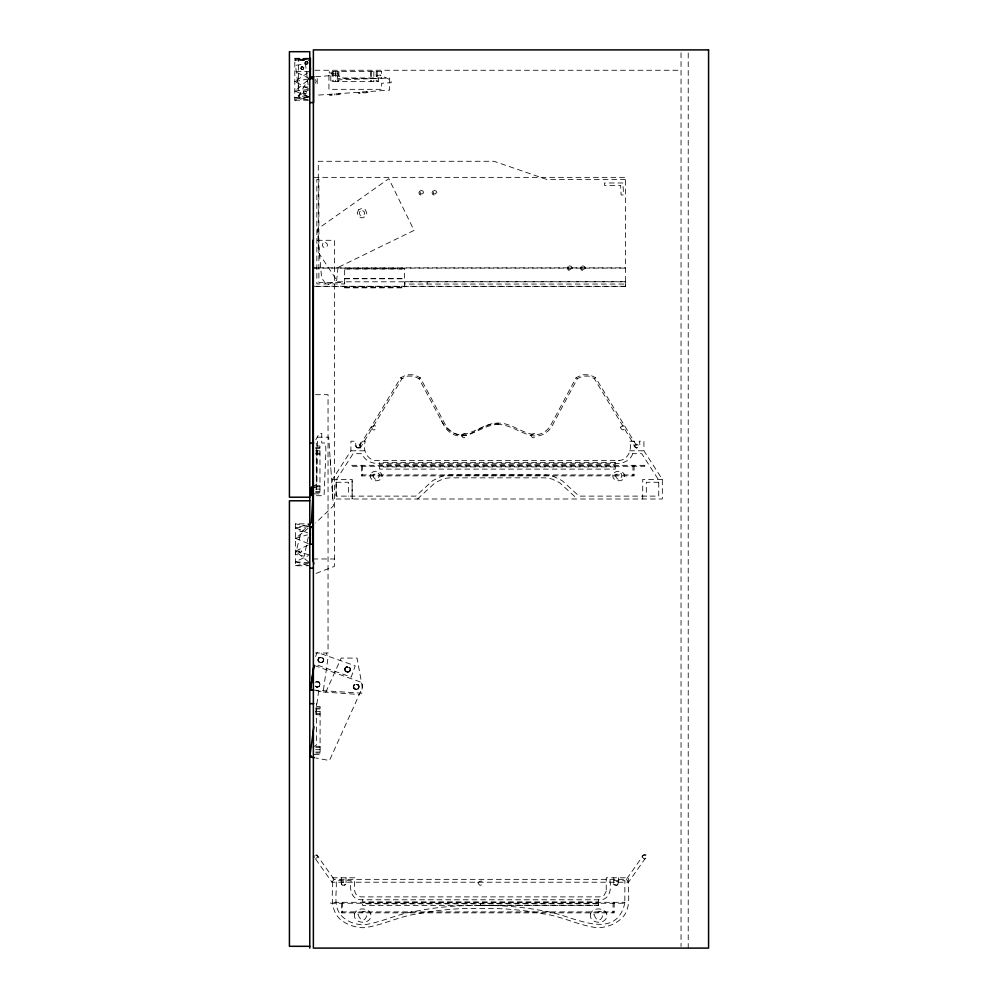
<?xml version="1.0" encoding="UTF-8"?>
<svg xmlns="http://www.w3.org/2000/svg" width="998" height="998" viewBox="0 0 998 998"><rect width="100%" height="100%" fill="white"/><g stroke="black" fill="none" stroke-linecap="round" stroke-linejoin="round"><path stroke-width="0.75" stroke-dasharray="4.99 3.74" d="M316.553 489.843L317.576 437.174L328.704 437.186L333.382 505.899L315.655 522.964M318.2 660.726L318.237 659.067C319.348 655.786 324.525 657.632 323.315 660.863L321.942 662.398L319.884 662.51L318.2 660.726L320.707 662.66L322.304 662.185L319.884 662.51L318.35 661.125L318.237 659.067L319.622 657.532L321.68 657.42L323.215 658.805L323.315 660.863L321.942 662.398M344.984 670.232L345.021 668.56C346.131 665.292 351.308 667.126 350.098 670.357L348.726 671.891L346.668 672.003L344.984 670.232L347.491 672.153L349.088 671.679L346.668 672.003L345.133 670.619L345.021 668.56L346.406 667.026L348.464 666.926L349.999 668.298L350.098 670.357L348.726 671.891M357.097 447.665L355.799 446.505L355.712 441.203L350.922 441.203L350.922 450.797L332.521 479.377L332.521 499L662.323 499L662.323 479.377L643.922 450.797L643.922 441.203L639.132 441.203C642.837 449.873 630.649 449.873 634.341 441.203L629.551 441.203C632.844 451.296 626.407 462.461 615.242 460.39M315.705 712.884L318.562 691.664L359.305 694.496M300.872 68.276L302.594 66.567L303.829 67.814L303.417 69.099L302.12 69.523L300.872 68.276L302.594 66.567M303.829 67.814L303.03 69.373M304.951 63.074L306.66 61.352L308.045 62.837L307.571 63.972L305.288 63.972L304.814 62.837L306.423 61.215L307.571 61.689L307.484 63.897L306.186 64.309L304.951 63.074L306.66 61.352M307.908 62.6L307.11 64.171M341.94 884.902C338.609 879.463 350.373 882.382 344.26 885.401M634.341 446.006L636.736 444.085L639.132 446.006M617.862 884.839C606.36 886.424 621.929 876.132 617.363 885.201M624.885 902.616C615.841 944.233 569.322 913.644 544.072 911.037A293.449 293.449 0 0 0 517.026 907.032L507.895 906.246A297.803 297.803 0 0 0 480.5 905.598A297.803 297.803 0 0 0 453.104 906.246L443.973 907.032A293.449 293.449 0 0 0 416.927 911.024C398.576 913.345 381.822 922.451 363.659 924.834C354.627 924.672 345.445 921.129 339.831 913.819C333.245 904.051 337.212 891.601 336.114 880.66L351.159 880.66C349.35 888.307 351.034 899.822 360.989 899.772L600.023 899.772C609.965 899.822 611.649 888.307 609.84 880.66L624.885 880.66L624.848 903.265L330.75 903.265L330.75 902.304L624.848 902.304M498.414 423.177L498.202 424.474C479.377 424.312 461.488 448.476 444.946 427.294L418.985 378.666L413.621 376.109L407.371 376.109L402.007 378.666L360.203 448.139L358.507 447.815L400.759 377.706L406.91 374.774L414.083 374.774L420.245 377.706L446.343 426.545C462.062 446.967 480.188 421.954 498.426 423.152C516.44 422.341 534.466 446.805 550.023 426.545L576.12 377.706L582.271 374.774L589.456 374.774L595.606 377.706L637.859 447.815L636.163 448.139L594.359 378.666L588.995 376.109L582.745 376.109L577.38 378.666L551.42 427.294C534.891 448.464 517.014 424.35 498.202 424.474L497.952 423.177M308.257 537.111L304.228 556.235L295.42 554.377L300.909 532.658L307.871 525.958M315.63 656.547L317.139 652.318L355.213 665.816L351.209 677.106L316.067 664.643M354.128 685.115L353.504 686.661L355.201 689.344L356.86 689.443L358.893 687.011C360.041 682.507 351.658 685.651 355.538 684.229L358.482 685.401M302.357 69.66L301.209 69.186L301.209 66.903L303.492 66.903L303.417 69.099L302.12 69.523L303.492 69.186M307.484 63.897L306.186 64.309L307.92 62.837M315.455 83.196L316.204 81.374L315.455 79.553M325.797 692.163L341.204 658.081L357.059 658.081L362.424 687.597L329.465 760.526L315.842 757.993M319.086 686.362L319.996 684.503L319.585 682.894L316.64 681.721L315.53 682.308L317.476 681.646L319.323 682.557L319.996 684.503L319.086 686.362L317.127 687.023L315.281 686.113L317.127 687.023L319.372 686.05L317.127 687.023M357.983 688.857L358.893 687.011L358.22 685.052L356.373 684.141L354.415 684.815L353.504 686.661L354.178 688.62L356.024 689.531L358.27 688.558L356.024 689.531M315.73 439.844L319.248 433.431L321.755 433.431L321.755 443.012L325.523 443.012L325.934 450.959L324.063 495.707L315.056 495.707M309.555 77.17L298.402 96.494L307.683 95.845M331.947 882.22L334.043 879.35L626.407 879.35L643.685 854.787L646.816 856.197L628.503 882.22L331.947 882.22L313.634 856.197M359.804 447.354L360.503 441.203L365.293 441.203C362.012 451.296 368.449 462.461 379.614 460.39L619.371 460.39M345.707 884.44L343.013 885.326M417.463 499L435.29 482.645L442.725 479.077A29.553 29.553 0 0 1 451.246 477.842L543.611 477.842A29.553 29.553 0 0 1 552.131 479.077L559.566 482.645L577.393 499M308.419 96.719L294.809 91.043L308.632 79.591M308.345 543.623L295.408 538.334L308.07 528.366M594.359 378.666L595.606 377.706M418.985 378.666L420.245 377.706M308.419 88.66L294.809 81.574L308.419 72.392M312.536 486.65L316.304 484.467L316.304 443.062M312.661 747.215L316.428 745.032L316.428 703.64M308.282 99.962L294.809 97.767L308.532 90.07M308.582 561.899L295.408 551.283L308.469 544.858M308.345 565.367L295.408 561.762L308.469 555.562M315.605 855.311L316.765 854.787L334.043 879.35M305.363 61.776L307.484 61.776M301.296 66.991L302.357 66.542M315.181 682.22L317.302 681.347L319.422 682.22L320.296 684.341L319.422 686.449L317.302 687.335L315.181 686.449M316.079 573.413L334.442 566.353L334.455 240.293L312.898 240.293M358.731 447.853C364.844 445.732 354.515 441.453 356.224 446.967M359.492 447.665L358.107 447.915M319.248 657.744L322.416 657.832L323.364 659.204M346.044 667.238L349.2 667.325L350.148 668.697M295.408 538.334L307.384 534.853M307.658 532.87L295.408 527.855L310.378 523.85L295.408 523.85L295.408 565.766L308.345 565.766M295.408 565.766L308.345 563.146M294.809 81.574L308.282 78.929M294.809 58.533L310.378 58.283L294.809 58.283L294.809 100.199L308.282 97.579M307.546 58.682L294.809 60.479L309.654 60.479M309.654 96.706L299.674 97.991L295.483 65.307L305.463 64.022L308.132 84.818M294.809 91.043L308.282 89.533M315.767 858.554L318.162 856.633L315.767 854.725M616.789 885.326L614.469 884.839M295.408 527.855L310.378 526.557L295.408 523.85M315.642 76.721L336.962 75.187L336.962 79.89L389.657 78.044L389.657 90.094L315.418 95.297M330.188 458.968L330.849 468.648M332.035 486.163L332.671 495.495M307.546 58.458L294.809 59.269L308.17 60.354M294.809 97.767L308.282 97.342M480.5 903.876L480.5 905.598L492.338 905.598M314.931 70.259L681.035 70.259M309.654 71.569L294.809 71.569L308.419 77.994M294.809 100.199L308.282 100.199M314.033 177.357L625.409 177.357L625.409 286.389L314.033 286.389M625.472 179.628L547.266 179.628L493.973 161.277L318.287 161.277L318.287 252.319L337.811 281.81L625.472 281.81M314.033 267.876L316.853 267.876M318.886 267.876L625.409 267.876M314.033 268.088L625.409 268.088M344.672 268.973L404.552 268.973M344.672 278.479L404.552 278.479M344.672 278.791L404.552 278.791M625.247 281.71L404.939 281.71L404.939 284.056L625.247 284.056L625.409 286.389L625.247 281.71L625.247 284.056M314.033 286.264L625.409 286.264M344.672 287.212L404.552 287.212M315.468 394.697L328.043 394.697L328.043 653.016L315.468 653.016M316.304 446.019L319.959 446.019L319.959 493.86L312.723 493.86M315.593 447.441L319.959 447.441M315.593 448.426L319.959 448.426M315.593 450.797L319.959 450.797M350.922 450.797L365.293 450.797M629.551 450.797L643.922 450.797M315.593 453.167L319.959 453.167M315.593 454.152L319.959 454.152M361.351 474.923L634.067 474.923M332.521 479.377L352.144 479.377L352.144 499L352.119 479.377M662.323 479.377L642.724 479.377L642.724 499M336.114 482.259L348.551 482.259L348.527 496.118M658.73 482.259L646.317 482.259L646.317 496.118M315.593 485.764L319.959 485.764M315.593 486.75L319.959 486.75M313.247 487.323L316.84 487.323L316.84 447.378M315.593 489.12L319.959 489.12M315.593 491.49L319.959 491.49M315.593 492.476L319.959 492.476M312.898 558.967L334.455 558.967M316.428 706.596L320.084 706.596L320.084 754.426L312.848 754.426M315.717 708.006L320.084 708.006M315.717 708.992L320.084 708.992M315.717 711.362L320.084 711.362M315.717 713.732L320.084 713.732M315.717 714.718L320.084 714.718M315.717 746.329L320.084 746.329M315.717 747.315L320.084 747.315M315.717 749.685L320.084 749.685M315.717 752.055L320.084 752.055M315.717 753.041L320.084 753.041M598.588 903.876L362.661 903.876L362.661 905.535L598.588 905.535L598.588 903.415M480.5 905.598L598.588 905.598M341.441 911.898L614.157 911.898M310.016 59.256L298.564 59.219L298.477 87.013L308.569 87.038M316.64 681.721L319.585 682.894M316.304 686.836L317.975 686.948M356.86 689.443L353.916 688.283M313.572 690.092L361.787 693.198L362.461 682.719L313.983 665.379M295.408 561.762L309.779 562.86M357.484 447.853L358.294 447.915M316.117 690.653L323.177 691.664L327.905 658.53L326.421 653.016M319.884 662.51L320.707 662.66M346.668 672.003L347.491 672.153M295.408 551.283L309.779 554.938M357.683 447.853L356.411 447.354M305.363 63.897L306.423 64.334M302.357 69.536L300.86 68.039M342.439 885.201L341.328 883.979M576.12 377.706L577.38 378.666M400.759 377.706L402.007 378.666M626.407 879.35L628.503 882.22M441.378 420.595C446.343 430.812 457.271 437.573 468.711 434.666C478.229 430.275 486.962 423.277 498.052 423.801L498.052 423.152M367.788 91.629L367.85 92.589L358.294 93.251L358.232 92.303M366.391 91.729L366.453 92.689M363.01 91.966L363.072 92.926M359.629 92.203L359.704 93.163M339.931 93.587L339.994 94.536L329.502 95.272L329.44 94.323M338.397 93.687L338.459 94.648M334.679 93.949L334.754 94.91M330.974 94.211L331.049 95.172M688.221 53.019L688.221 948.1M681.035 52.807L681.035 946.541M634.067 465.33L634.067 475.884L361.351 475.884L361.351 465.33M632.994 465.33L632.994 475.884M618.56 877.791L618.56 883.542M614.157 902.304L614.157 912.846L341.441 912.846L341.441 902.304M613.77 877.791L613.77 883.542M613.084 902.304L613.084 912.846M598.588 899.772L598.588 901.955L362.661 901.955L362.661 899.772M427.132 281.71L427.132 284.056M378.629 77.981L378.629 81.636L330.787 81.636L330.787 72.954M377.207 71.457L377.207 81.636M376.221 71.457L376.221 81.636M373.851 71.457L373.851 81.636M371.481 71.457L371.481 81.636M370.495 71.457L370.495 81.636M362.424 465.33L362.424 475.884M346.032 877.791L346.032 883.542M342.514 902.304L342.514 912.846M341.241 877.791L341.241 883.542M338.883 71.457L338.883 81.636M337.898 71.457L337.898 81.636M336.139 482.259L336.139 496.118M335.528 71.457L335.528 81.636M333.157 71.457L333.157 81.636M332.172 71.457L332.172 81.636M317.227 78.667L317.227 87.063M301.621 550.933L300.186 552.892L298.639 551.395L300.198 549.836L301.621 550.933M338.01 267.476L336.663 280.376L326.645 285.266L321.581 277.756L317.389 229.178L388.808 178.667L414.045 230.401L338.01 267.476M371.555 427.281C374.949 435.764 379.415 421.256 371.555 427.281M370.358 474.786C368.861 481.31 379.951 483.057 381.922 477.269C383.419 470.744 372.341 468.998 370.358 474.786M372.691 475.285C377.743 487.947 384.405 466.291 372.691 475.285M354.564 913.844C352.469 922.975 367.988 925.42 370.757 917.324C372.84 908.192 357.334 905.747 354.564 913.844M358.057 914.605C364.794 931.458 373.664 902.616 358.057 914.605M461.388 435.091C464.781 443.574 469.247 429.065 461.388 435.091M530.849 435.091C534.242 443.574 538.708 429.065 530.849 435.091M477.955 882.581C481.348 891.064 485.814 876.556 477.955 882.581M620.444 427.244C623.725 435.477 628.066 421.393 620.444 427.244M612.922 474.786C611.437 481.31 622.515 483.057 624.499 477.269C625.983 470.744 614.905 468.998 612.922 474.786M615.255 475.285C620.307 487.947 626.969 466.291 615.255 475.285M590.492 913.844C588.396 922.975 603.915 925.42 606.684 917.324C608.768 908.192 593.261 905.747 590.492 913.844M593.985 914.605C600.721 931.458 609.591 902.616 593.985 914.605M606.248 891.214L604.139 895.281L599.786 896.89L361.214 896.89C351.62 896.316 355.039 883.879 354.752 877.791L332.521 877.791C333.369 892 328.292 910.351 341.64 920.443C348.003 925.208 355.762 927.541 363.659 927.741C382.172 925.608 399.138 916.152 417.775 913.831A289.071 289.071 0 0 1 444.422 909.889L453.416 909.116A294.148 294.148 0 0 1 480.5 908.479A294.148 294.148 0 0 1 507.583 909.116L516.577 909.877A289.071 289.071 0 0 1 543.224 913.819C561.862 916.152 578.828 925.608 597.34 927.741C607.557 927.541 617.949 923.537 624.311 915.278C631.771 904.238 627.206 890.141 628.478 877.791L606.248 877.791L606.248 891.214M642.138 856.147C645.531 864.63 649.997 850.109 642.138 856.147M632.707 453.678C630.499 460.876 622.053 464.207 615.055 463.272L379.801 463.272C372.79 464.207 364.357 460.876 362.149 453.678L353.117 453.678L336.114 480.125L336.114 496.118L415.829 496.118L432.783 480.587L441.453 476.383A33.832 33.832 0 0 1 451.196 474.961L543.661 474.961A33.832 33.832 0 0 1 553.403 476.383L562.074 480.587L579.027 496.118L658.73 496.118L658.73 480.125L641.726 453.678L632.707 453.678M306.536 92.577L305.5 93.999L303.542 92.577L305.039 91.08L306.536 92.577M303.642 91.18L303.642 93.974L306.436 93.974L306.436 91.18L303.642 91.18M323.065 243.213L322.292 245.084L323.065 246.943L324.924 247.716L326.783 246.943L327.556 245.084L326.783 243.213L324.924 242.452L323.065 243.213M358.619 209.78L357.209 213.16L358.619 216.554L362 217.951L365.393 216.554L366.79 213.16L365.393 209.78L362 208.37L358.619 209.78M360.091 211.264L359.305 213.16L360.091 215.069L362 215.855L363.908 215.069L364.694 213.16L363.908 211.264L362 210.466L360.091 211.264M419.584 191.105L418.886 192.801L419.584 194.498L421.281 195.196L422.977 194.498L423.676 192.801L422.977 191.105L421.281 190.406L419.584 191.105M420.22 191.741L420.22 193.862L422.341 193.862L422.341 191.741L420.22 191.741M432.758 191.105L432.059 192.801L432.758 194.498L434.454 195.196L436.151 194.498L436.85 192.801L436.151 191.105L434.454 190.406L432.758 191.105M433.394 191.741L433.394 193.862L435.515 193.862L435.515 191.741L433.394 191.741M299.999 529.339L299.999 531.535L302.207 531.535L302.207 529.339L299.999 529.339M301.758 551.395L300.198 552.954L298.701 551.383L300.211 549.898L301.758 551.395M318.661 657.844L317.788 659.965L318.661 662.086L320.782 662.959L322.89 662.086L323.776 659.965L322.89 657.844L320.782 656.971L318.661 657.844M345.42 667.325L344.535 669.458L345.42 671.604L347.566 672.49L349.699 671.604L350.585 669.458L349.699 667.325L347.566 666.439L345.42 667.325M354.065 684.703L353.18 686.836L354.065 688.969L356.199 689.855L358.332 688.969L359.218 686.836L358.332 684.703L356.199 683.817L354.065 684.703M568.087 266.553L567.388 268.25L568.087 269.947L569.783 270.645L571.48 269.947L572.178 268.25L571.48 266.553L569.783 265.855L568.087 266.553M568.723 267.19L568.723 269.31L570.844 269.31L570.844 267.19L568.723 267.19M581.26 266.553L580.562 268.25L581.26 269.947L582.957 270.645L584.653 269.947L585.352 268.25L584.653 266.553L582.957 265.855L581.26 266.553M581.896 267.19L581.896 269.31L584.017 269.31L584.017 267.19L581.896 267.19M380.512 75.137L376.82 75.349L376.995 78.518L337.324 78.518L337.324 73.852L328.941 73.852L328.941 89.333L381.635 89.333L381.635 83.233L391.191 82.722L391.066 80.214L380.512 75.137M381.585 71.457L329.278 71.457L329.278 72.954L337.274 72.954L340.181 77.981L381.585 77.981L381.585 71.457M318.886 179.403L316.853 179.403L316.853 283.943L344.572 283.943L344.572 282.559L318.886 282.559L318.886 179.403M622.902 182.983L604.464 182.983L604.464 185.379L620.631 185.379L621.13 194.959L623.525 194.959L622.902 182.983M404.552 268.836L344.672 268.836L344.672 287.848L404.552 287.848L404.552 268.836M615.242 462.573L379.614 462.573L379.614 464.756L615.242 464.756L615.242 462.573M644.758 465.33L350.66 465.33L350.66 466.291L644.758 466.291L644.758 465.33M615.242 466.927L379.614 466.927L379.614 469.11L615.242 469.11L615.242 466.927"/><path stroke-width="1.5" d="M313.235 489.831L311.364 522.603L308.744 525.123M309.867 77.183L310.378 68.413L309.654 63.298L310.378 60.99L309.654 60.479L310.378 58.283L310.378 78.642L309.654 60.479M310.378 533.98L309.779 544.209L313.372 544.209M313.871 726.532L309.779 756.858L314.32 757.707M313.971 665.292L310.465 689.843L313.297 690.254M313.983 665.379L310.453 689.892L313.572 690.092M309.654 71.569L310.378 68.413L309.654 67.066M313.696 855.673L313.696 857.594M310.104 528.291L313.434 525.098M313.796 485.914L311.276 487.373L311.276 495.37L309.779 495.37M309.555 77.17L314.121 76.834M309.779 78.642L313.609 78.642L313.609 102.594L309.779 102.594M309.779 443.062L313.696 443.062M314.445 487.323L312.05 487.323L312.05 495.707M309.779 497.204L289.42 497.204L289.42 51.696L309.779 51.696L309.779 948.1M309.779 500.796L289.42 500.796L289.42 946.304L309.779 946.304M309.779 568.161L313.372 568.161M309.904 703.64L313.821 703.64M309.904 755.935L311.401 755.935M313.859 563.82L312.91 559.703L312.898 240.293M310.378 526.557L310.378 544.209M310.016 59.256L310.016 77.17M708.58 49.9L313.372 49.9L313.372 948.1L708.58 948.1L708.58 49.9"/></g></svg>
